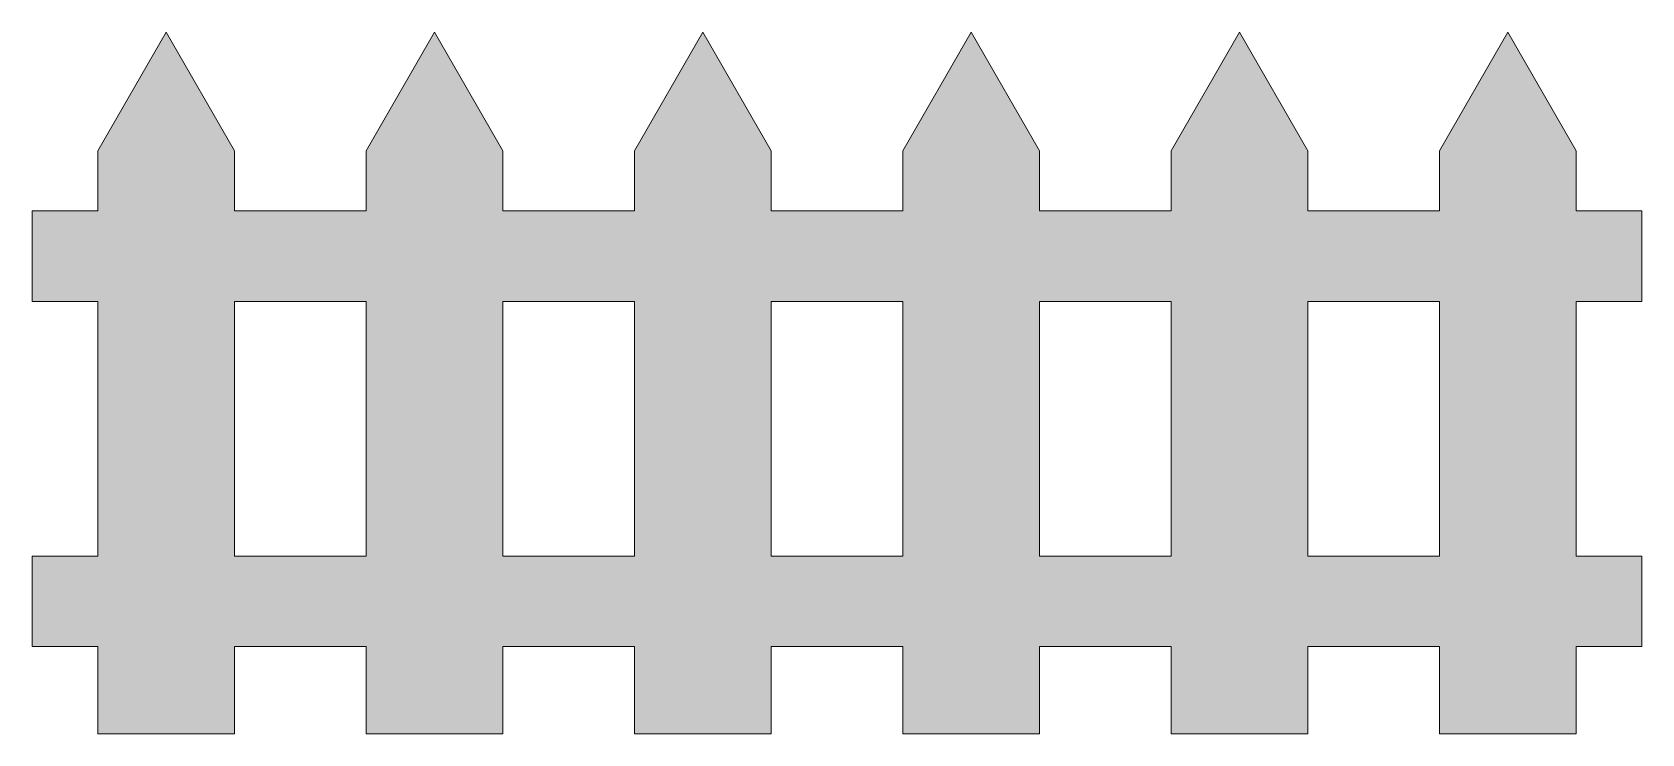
# Model space of a CAD drawing. Header units: inches. Extents: x 0 to 102, y 0 to 44.
import ezdxf

# ---------------------------------------------------------------- set-up
doc = ezdxf.new("R2010")
doc.units = ezdxf.units.IN
doc.header["$MEASUREMENT"] = 0
doc.layers.add('Layer 1', color=7, linetype='Continuous')

msp = doc.modelspace()

# ---------------------------------------------------------------- hatches: boundary and pattern name
at = {"layer": 'Layer 1', "true_color": 0xbbb3ae}
h = msp.add_hatch(color=253, dxfattribs=at)
h.dxf.hatch_style = 2
h.paths.add_polyline_path([(101.6, 27.3), (101.6, 33.01), (97.46, 33.01), (97.46, 36.8), (93.15, 44.3), (88.84, 36.8), (88.84, 33.01), (80.52, 33.01), (80.52, 36.8), (76.21, 44.3), (71.9, 36.8), (71.9, 33.01), (63.58, 33.01), (63.58, 36.8), (59.27, 44.3), (54.96, 36.8), (54.96, 33.01), (46.64, 33.01), (46.64, 36.8), (42.33, 44.3), (38.02, 36.8), (38.02, 33.01), (29.7, 33.01), (29.7, 36.8), (25.39, 44.3), (21.08, 36.8), (21.08, 33.01), (12.76, 33.01), (12.76, 36.8), (8.45, 44.3), (4.14, 36.8), (4.14, 33.01), (0, 33.01), (0, 27.3), (4.14, 27.3), (4.14, 11.22), (0, 11.22), (0, 5.51), (4.14, 5.51), (4.14, 0), (12.76, 0), (12.76, 5.51), (21.08, 5.51), (21.08, 0), (29.7, 0), (29.7, 5.51), (38.02, 5.51), (38.02, 0), (46.64, 0), (46.64, 5.51), (54.96, 5.51), (54.96, 0), (63.58, 0), (63.58, 5.51), (71.9, 5.51), (71.9, 0), (80.52, 0), (80.52, 5.51), (88.84, 5.51), (88.84, 0), (97.46, 0), (97.46, 5.51), (101.6, 5.51), (101.6, 11.22), (97.46, 11.22), (97.46, 27.3)])
h.paths.add_polyline_path([(12.76, 11.22), (12.76, 27.3), (21.08, 27.3), (21.08, 11.22)])
h.paths.add_polyline_path([(29.7, 11.22), (29.7, 27.3), (38.02, 27.3), (38.02, 11.22)])
h.paths.add_polyline_path([(46.64, 11.22), (46.64, 27.3), (54.96, 27.3), (54.96, 11.22)])
h.paths.add_polyline_path([(63.58, 11.22), (63.58, 27.3), (71.9, 27.3), (71.9, 11.22)])
h.paths.add_polyline_path([(88.84, 11.22), (80.52, 11.22), (80.52, 27.3), (88.84, 27.3)])

# ---------------------------------------------------------------- linework, layer by layer
at = {"layer": 'Layer 1', "lineweight": 0}
for points in [[(101.6, 27.3), (101.6, 33.01), (97.46, 33.01), (97.46, 36.8), (93.15, 44.3), (88.84, 36.8), (88.84, 33.01), (80.52, 33.01), (80.52, 36.8), (76.21, 44.3), (71.9, 36.8), (71.9, 33.01), (63.58, 33.01), (63.58, 36.8), (59.27, 44.3), (54.96, 36.8), (54.96, 33.01), (46.64, 33.01), (46.64, 36.8), (42.33, 44.3), (38.02, 36.8), (38.02, 33.01), (29.7, 33.01), (29.7, 36.8), (25.39, 44.3), (21.08, 36.8), (21.08, 33.01), (12.76, 33.01), (12.76, 36.8), (8.45, 44.3), (4.14, 36.8), (4.14, 33.01), (0, 33.01), (0, 27.3), (4.14, 27.3), (4.14, 11.22), (0, 11.22), (0, 5.51), (4.14, 5.51), (4.14, 0), (12.76, 0), (12.76, 5.51), (21.08, 5.51), (21.08, 0), (29.7, 0), (29.7, 5.51), (38.02, 5.51), (38.02, 0), (46.64, 0), (46.64, 5.51), (54.96, 5.51), (54.96, 0), (63.58, 0), (63.58, 5.51), (71.9, 5.51), (71.9, 0), (80.52, 0), (80.52, 5.51), (88.84, 5.51), (88.84, 0), (97.46, 0), (97.46, 5.51), (101.6, 5.51), (101.6, 11.22), (97.46, 11.22), (97.46, 27.3), (101.6, 27.3)], [(12.76, 11.22), (12.76, 27.3), (21.08, 27.3), (21.08, 11.22), (12.76, 11.22)], [(29.7, 11.22), (29.7, 27.3), (38.02, 27.3), (38.02, 11.22), (29.7, 11.22)], [(46.64, 11.22), (46.64, 27.3), (54.96, 27.3), (54.96, 11.22), (46.64, 11.22)], [(63.58, 11.22), (63.58, 27.3), (71.9, 27.3), (71.9, 11.22), (63.58, 11.22)], [(88.84, 11.22), (80.52, 11.22), (80.52, 27.3), (88.84, 27.3), (88.84, 11.22)]]:
    msp.add_lwpolyline(points, dxfattribs=at)

doc.saveas('drawing.dxf')
